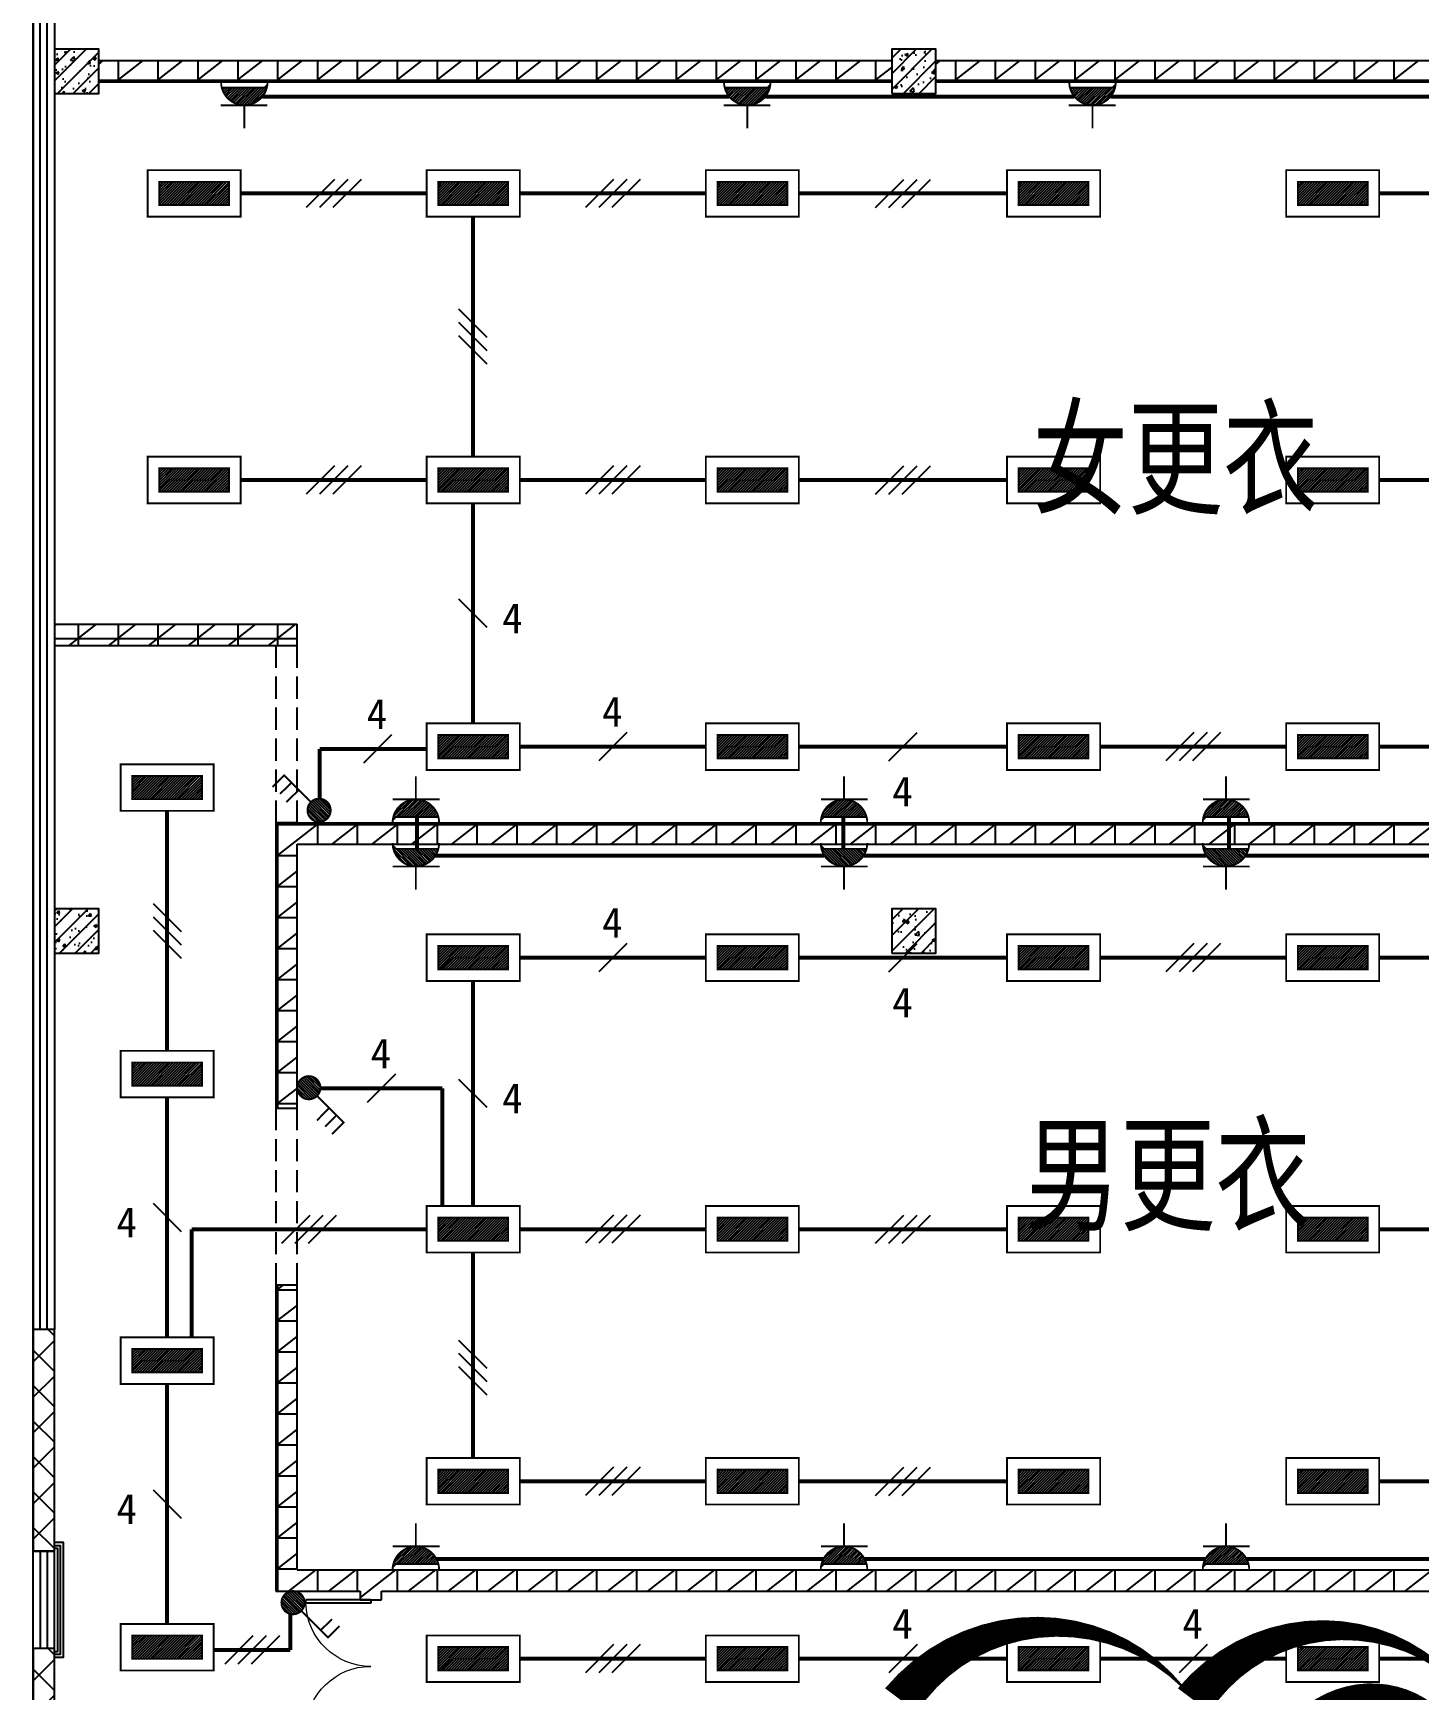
# Model space of a CAD drawing. Header units: millimetres. Extents: x -633009578 to 5705885, y -633235091 to 2571734.
# Drawn here: x 2777580 to 2793220, y 1866235 to 1884930 of the extents above; entities that cross this region are included whole.
import ezdxf

# ---------------------------------------------------------------- set-up
doc = ezdxf.new("R2010")
doc.units = ezdxf.units.MM
doc.header["$LTSCALE"] = 1000
doc.header["$MEASUREMENT"] = 0
doc.linetypes.add('DASH', pattern=[0.35, 0.25, -0.1])
doc.layers.get('0').update_dxf_attribs({"color": 9})
for name, color, linetype in [('3T_WOOD', 21, 'Continuous'), ('A-COLUM(柱)', 255, 'Continuous'), ('A-DOOR(门）', 4, 'Continuous'), ('A-F-AREA(计算)', 5, 'Continuous'), ('A-FLOR(看线)', 8, 'Continuous'), ('A-HATH(填充)', 8, 'Continuous'), ('A-LM-RAIL(栏杆)', 167, 'Continuous'), ('A-TEXT(房间)', 243, 'Continuous'), ('A-WALL(墙)', 255, 'Continuous'), ('A-WINDOW（窗）', 4, 'Continuous'), ('DIM_MODI', 6, 'Continuous'), ('WALL', 9, 'Continuous'), ('电-强电平面-标注', 3, 'Continuous'), ('电-强电平面-线缆', 3, 'Continuous'), ('设备-插座', 3, 'Continuous'), ('设备-照明', 3, 'Continuous')]:
    doc.layers.add(name, color=color, linetype=linetype)
doc.styles.add('_TCH', font='simhei.ttf', dxfattribs={"width": 0.75, "bigfont": 'hztxt.shx'})
doc.styles.add('ELEC-DIM', font='simhei.ttf')
doc.styles.add('IDQSTYLE', font='simhei.ttf', dxfattribs={"width": 0.707, "bigfont": 'hztxt.shx'})
pattern_1 = [(0, (-1310557.920547385, -2.793967723846436e-09), (0, 350), []), (37.875, (-1310157.920547385, -2.793967723846436e-09), (-169.61527734408, 218.0766567528281), []), (90, (-1310157.920547385, -2.793967723846436e-09), (-450, 2.755455298081545e-14), [])]
pattern_2 = [(45, (-1310357.920547385, -2.793967723846436e-09), (-200.0002033111466, 200.0002033111467), []), (135, (-1310357.920547385, -2.793967723846436e-09), (-200.0002033111467, -200.0002033111466), [])]

# ---------------------------------------------------------------- blocks, each defined once
blk = doc.blocks.new('$DorLib2D$00000002')
for p, q in [((-0.5, -5.684341886080802e-17), (-0.5000000000000007, 0.4875)), ((-0.4750000000000007, 0.4875), (-0.5000000000000007, 0.4875)), ((-0.475, -2.842170943040401e-17), (-0.4750000000000007, 0.4875)), ((0.475, -2.842170943040401e-17), (0.4750000000000007, 0.4875)), ((0.4750000000000007, 0.4875), (0.5000000000000007, 0.4875)), ((0.5, -5.684341886080802e-17), (0.5000000000000007, 0.4875)), ((-0.5, -5.684341886080802e-17), (-0.475, -2.842170943040401e-17)), ((0.5, -5.684341886080802e-17), (0.475, -2.842170943040401e-17))]:
    blk.add_line(p, q)
at = {"lineweight": 13}
for centre, start, end in [((-0.4875, -4.263256414560601e-17), 0, 88.53071641864632), ((0.4875, -4.263256414560601e-17), 91.4692835813537, 180)]:
    blk.add_arc(centre, 0.4875, start, end, dxfattribs=at)
blk = doc.blocks.new('$TCHSYS$WIN2D')
for p, q in [((-0.5, 0.5), (0.5, 0.5)), ((-0.5, 0.5), (-0.4999999999999999, -0.5)), ((0.5, 0.5), (0.4999999999999998, -0.5)), ((0.5, 0.1666666666666666), (-0.5, 0.1666666666666666)), ((0.5, -0.1666666666666667), (-0.5, -0.1666666666666667)), ((-0.4999999999999999, -0.5), (0.5, -0.5))]:
    blk.add_line(p, q)
blk = doc.blocks.new('_FZH')
h = blk.add_hatch()
h.set_pattern_fill('钢筋混凝土', color=256, scale=0.1, style=0)
h.set_pattern_definition([(45, (0, 0), (-0.1767766952966369, 0.1767766952966369), []), (50, (0, 0), (0.7172601826007535, -0.06275213498259512), [0.07500000000000001, -0.8250000000000001]), (355, (0, 0), (-0.138751333613, 0.7521921337000119), [0.06, -0.66]), (100.4514, (0.05977168000000001, -0.00522934), (0.5785093817140216, 0.6894395420609536), [0.06374019, -0.701142112]), (46.1842, (0, 0.2), (1.067241048625645, -0.1655190143290181), [0.1125, -1.2375]), (96.6356, (0.088936745, 0.186206693), (0.9346627055487033, 0.9741178709004418), [0.095610288, -1.051713]), (351.1842, (0, 0.2), (0.9346619451336272, 0.9741186009253247), [0.09000000000000001, -0.9900000000000001]), (21, (0.1, 0.15), (0.5969070521184617, -0.4026188906653388), [0.07500000000000001, -0.8250000000000001]), (326, (0.1, 0.15), (0.2433153319215824, 0.7251500450468529), [0.06, -0.66]), (71.4514, (0.149742233, 0.116448394), (0.84022262858149, 0.3225304967099524), [0.06374019, -0.701142112]), (37.50000000000001, (0, 0), (0.01215985531729062, 0.3328938538313115), [0, -0.652, 0, -0.67, 0, -0.6625000000000001]), (7.499999999999999, (0, 0), (0.2630695374421486, 0.3944117118823603), [0, -0.382, 0, -0.637, 0, -0.2525]), (-32.5, (-0.223, 0), (0.533822436172409, -0.02255487173437976), [0, -0.25, 0, -0.78, 0, -1.035]), (-42.5, (-0.323, 0), (0.5831861693423862, 0.1001049823323177), [0, -0.325, 0, -0.518, 0, -0.735])])
h.paths.add_polyline_path([(-0.5, -0.5), (0.5, -0.5), (0.5, 0.5), (-0.5, 0.5)])
blk.add_lwpolyline([(-0.5, -0.5), (0.5, -0.5), (0.5, 0.5), (-0.5, 0.5)], close=True)
blk = doc.blocks.new('9-3-1')
at = {"layer": 'A-HATH(填充)'}
h = blk.add_hatch(dxfattribs=at)
h.set_pattern_fill('空心砖', color=256, scale=100, style=0)
h.set_pattern_definition(pattern_1)
h.paths.add_polyline_path([(1131390.598288325, 1206402.080887664), (1131390.598288325, 1206642.080887664), (1122440.598288325, 1206642.080887664), (1122440.598288325, 1206402.080887664)])
h = blk.add_hatch(dxfattribs=at)
h.set_pattern_fill('空心砖', color=256, scale=100, style=0)
h.set_pattern_definition(pattern_1)
h.paths.add_polyline_path([(1141090.598288325, 1206402.080887664), (1141090.598288325, 1206642.080887664), (1131890.598288325, 1206642.080887664), (1131890.598288325, 1206402.080887664)])
h = blk.add_hatch(dxfattribs=at)
h.set_pattern_fill('空心砖', color=256, scale=100, style=0)
h.set_pattern_definition(pattern_1)
h.paths.add_polyline_path([(1121940.598288325, 1200042.08088767), (1124440.598288315, 1200042.080887534), (1124680.598288314, 1200282.08088772), (1121940.598288325, 1200282.08088767)])
h = blk.add_hatch(dxfattribs=at)
h.set_pattern_fill('空心砖', color=256, scale=100, style=0)
h.set_pattern_definition(pattern_1)
h.paths.add_polyline_path([(1124440.598288315, 1200042.080887534), (1124680.59828831, 1200042.080887347), (1124680.598288314, 1200282.08088772)])
h = blk.add_hatch(dxfattribs=at)
h.set_pattern_fill('空心砖', color=256, scale=100, style=0)
h.set_pattern_definition(pattern_1)
h.paths.add_polyline_path([(1124680.598288314, 1198042.080887678), (1124440.598288313, 1198042.080887347), (1124440.598288334, 1197922.08088767), (1124600.598288339, 1197922.080887666)])
h = blk.add_hatch(dxfattribs=at)
h.set_pattern_fill('空心砖', color=256, scale=100, style=0)
h.set_pattern_definition(pattern_1)
h.paths.add_polyline_path([(1124600.598288339, 1197922.080887666), (1124680.598288371, 1197802.080887651), (1142920.598288553, 1197802.080887651), (1143040.59828837, 1197922.080887623), (1142920.598288309, 1198042.080887678), (1124680.598288314, 1198042.080887678)])
h = blk.add_hatch(dxfattribs=at)
h.set_pattern_fill('空心砖', color=256, scale=100, style=0)
h.set_pattern_definition(pattern_1)
h.paths.add_polyline_path([(1124440.598288334, 1197922.08088767), (1124440.598288357, 1194822.080887347), (1124680.598288406, 1194822.080887347), (1124680.598288371, 1197802.080887651), (1124600.598288339, 1197922.080887666)])
h = blk.add_hatch(dxfattribs=at)
h.set_pattern_fill('空心砖', color=256, scale=100, style=0)
h.set_pattern_definition(pattern_1)
h.paths.add_polyline_path([(1124680.598288369, 1189612.080887356), (1124680.598288406, 1192822.080887347), (1124440.598288365, 1192822.080887347), (1124440.598288369, 1189372.080887358)])
h = blk.add_hatch(dxfattribs=at)
h.set_pattern_fill('多孔材料', color=256, scale=100, style=0)
h.set_pattern_definition(pattern_2)
h.paths.add_polyline_path([(1121700.598288319, 1192322.080887855), (1121700.598288318, 1189822.080888873), (1121940.598288323, 1189822.080888873), (1121940.598288323, 1192322.080887855)])
h = blk.add_hatch(dxfattribs=at)
h.set_pattern_fill('空心砖', color=256, scale=100, style=0)
h.set_pattern_definition(pattern_1)
h.paths.add_polyline_path([(1124680.598288369, 1189612.080887356), (1124440.598288369, 1189372.080887358), (1125390.598288202, 1189372.080887358), (1125510.598288301, 1189452.080887562), (1125510.598288341, 1189612.080887664)])
h = blk.add_hatch(dxfattribs=at)
h.set_pattern_fill('空心砖', color=256, scale=100, style=0)
h.set_pattern_definition(pattern_1)
h.paths.add_polyline_path([(1125510.598288301, 1189452.080887562), (1125630.59828836, 1189372.080887663), (1145040.598288325, 1189372.080887664), (1145040.598288332, 1189532.080887673), (1144920.598288336, 1189612.080887663), (1125510.598288341, 1189612.080887664)])
h = blk.add_hatch(dxfattribs=at)
h.set_pattern_fill('空心砖', color=256, scale=100, style=0)
h.set_pattern_definition(pattern_1)
h.paths.add_polyline_path([(1125390.598288202, 1189372.080887358), (1125390.598288361, 1189272.080887347), (1125630.598288242, 1189272.080887347), (1125630.59828836, 1189372.080887663), (1125510.598288301, 1189452.080887562)])
h = blk.add_hatch(dxfattribs=at)
h.set_pattern_fill('多孔材料', color=256, scale=100, style=0)
h.set_pattern_definition(pattern_2)
h.paths.add_polyline_path([(1121700.598288318, 1188722.080888873), (1121700.598288318, 1186442.08088989), (1121940.598288323, 1186442.08088989), (1121940.598288323, 1188722.080888873)])
at = {"layer": 'A-F-AREA(计算)'}
blk.add_lwpolyline([(1121700.575826842, 1313862.080936), (1255980.575826842, 1313862.080936), (1255980.575826842, 1177782.080936), (1121700.575826842, 1177782.080936)], close=True, dxfattribs=at)
at = {"layer": 'A-FLOR(看线)'}
blk.add_lwpolyline([(1121940.598288325, 1189922.080893796), (1122040.598288325, 1189922.080893796), (1122040.598288325, 1188622.080893758), (1121940.598288344, 1188622.080893758)], dxfattribs=at)
at = {"layer": 'A-LM-RAIL(栏杆)'}
for points in [[(1121940.598288325, 1189887.080893796), (1122005.598288325, 1189887.080893796), (1122005.598288325, 1188657.080893758), (1121940.598288344, 1188657.080893758)], [(1121940.598288325, 1189857.080893796), (1121975.598288325, 1189857.080893796), (1121975.598288325, 1188687.080893758), (1121940.598288344, 1188687.080893758)]]:
    blk.add_lwpolyline(points, dxfattribs=at)
at = {"layer": 'A-WALL(墙)'}
for p, q in [((1122440.598288325, 1206642.080887664), (1131390.598288553, 1206642.080887661)), ((1131890.598288553, 1206642.080887662), (1141090.598288553, 1206642.080887647)), ((1122440.598288325, 1206402.080887664), (1131390.598288553, 1206402.080887661)), ((1131890.598288553, 1206402.080887662), (1141090.598288553, 1206402.080887693)), ((1121940.598288325, 1200282.08088767), (1124680.598288314, 1200282.08088772)), ((1121940.598288325, 1200282.08088767), (1121940.598288325, 1200042.08088767)), ((1124680.59828831, 1200042.080887347), (1124680.598288314, 1200282.08088772)), ((1121940.598288325, 1200042.08088767), (1124440.598288315, 1200042.080887534)), ((1124440.598288315, 1200042.080887534), (1124680.59828831, 1200042.080887347)), ((1124680.598288314, 1198042.080887678), (1124440.598288313, 1198042.080887347)), ((1124440.598288313, 1198042.080887347), (1124440.598288334, 1197922.08088767)), ((1124680.598288314, 1198042.080887678), (1142920.598288309, 1198042.080887678)), ((1124440.598288334, 1197922.08088767), (1124440.598288357, 1194822.080887347)), ((1124680.598288406, 1194822.080887347), (1124680.598288371, 1197802.080887651)), ((1124680.598288371, 1197802.080887651), (1142920.598288553, 1197802.080887651)), ((1124440.598288357, 1194822.080887347), (1124680.598288406, 1194822.080887347)), ((1124680.598288406, 1192822.080887347), (1124440.598288365, 1192822.080887347)), ((1124440.598288365, 1192822.080887347), (1124440.598288369, 1189372.080887358)), ((1124680.598288369, 1189612.080887356), (1124680.598288406, 1192822.080887347)), ((1124680.598288369, 1189612.080887356), (1125510.598288341, 1189612.080887664)), ((1125510.598288341, 1189612.080887664), (1144920.598288336, 1189612.080887663)), ((1124440.598288369, 1189372.080887358), (1125390.598288202, 1189372.080887358)), ((1125390.598288202, 1189372.080887358), (1125390.598288361, 1189272.080887347)), ((1125390.598288361, 1189272.080887347), (1125630.598288242, 1189272.080887347)), ((1125630.598288242, 1189272.080887347), (1125630.59828836, 1189372.080887663)), ((1125630.59828836, 1189372.080887663), (1145040.598288325, 1189372.080887664))]:
    blk.add_line(p, q, dxfattribs=at)
at = {"layer": 'A-WINDOW（窗）', "linetype": 'DASH'}
for p, q in [((1124440.598288334, 1200042.080887721), (1124440.598288334, 1198042.080887721)), ((1124440.598288334, 1200042.080887721, 800), (1124440.598288334, 1198042.080887721, 800)), ((1124680.598288334, 1198042.080887721), (1124680.598288334, 1200042.080887721)), ((1124440.598288333, 1194822.08088768), (1124440.598288333, 1192822.08088768)), ((1124440.598288333, 1194822.08088768, 800), (1124440.598288333, 1192822.08088768, 800)), ((1124680.598288333, 1192822.08088768), (1124680.598288333, 1194822.08088768))]:
    blk.add_line(p, q, dxfattribs=at)
at = {"layer": 'DIM_MODI', "color": 8}
for points in [[(1131496.072684523, 1188139.578224389, 0, 450, 0.5), (1131496.072684523, 1185889.578224389, 0, 450, 0.5), (1131496.072684523, 1184089.578224389, 0, 450, 0.5), (1131496.072684523, 1182139.578224389, 0, 450, 0.5), (1131496.072684523, 1179439.578224389, 0, 450, 0.5), (1131496.072684523, 1176740.561876588, 0, 450, 0.5), (1133296.072684523, 1176740.561876588, 0, 450, 0.5), (1135546.072684523, 1176740.561876588, 0, 450, 0.5), (1137946.072684523, 1176740.561876588, 0, 450, 0.5), (1141996.072684523, 1176740.561876588, 0, 450, 0.5), (1143946.072684523, 1176740.561876588, 0, 450, 0.5), (1146346.072684523, 1176740.561876588, 0, 450, 0.5), (1146499.92932396, 1176740.561876588, 0, 450, 0.5), (1146499.92932396, 1180790.561876588, 0, 450, 0.5), (1146499.92932396, 1184840.561876588, 0, 450, 0.5), (1146499.92932396, 1187690.561876588, 0, 450, 0.5), (1146499.92932396, 1188139.578224389, 0, 450, 0.5), (1143799.92932396, 1188139.578224389, 0, 450, 0.5), (1141549.92932396, 1188139.578224389, 0, 450, 0.5), (1137949.92932396, 1188139.578224389, 0, 450, 0.5), (1134799.92932396, 1188139.578224389, 0, 450, 0.5)], [(1136074.507239696, 1187785.557983441, 0, 450, 0.5), (1136074.507239696, 1184185.557983441, 0, 450, 0.5), (1136074.507239696, 1182787.378345227, 0, 450, 0.5), (1137778.744727131, 1182787.378345227, 0, 450, 0.5), (1137778.744727131, 1185037.378345227, 0, 450, 0.5), (1137778.744727131, 1186537.378345227, 0, 450, 0.5), (1137778.744727131, 1187785.557983441, 0, 450, 0.5)]]:
    blk.add_lwpolyline(points, format="xyseb", close=True, dxfattribs=at)
at = {"layer": 'WALL'}
for p, q in [((1121700.598288319, 1192322.080887855), (1121700.598288318, 1189822.080888873)), ((1121940.598288323, 1192322.080887855), (1121700.598288319, 1192322.080887855)), ((1121940.598288323, 1189822.080888873), (1121940.598288323, 1192322.080887855)), ((1121700.598288318, 1189822.080888873), (1121940.598288323, 1189822.080888873)), ((1121700.598288318, 1188722.080888873), (1121700.598288318, 1186442.08088989)), ((1121940.598288323, 1188722.080888873), (1121700.598288318, 1188722.080888873)), ((1121940.598288323, 1186442.08088989), (1121940.598288323, 1188722.080888873))]:
    blk.add_line(p, q, dxfattribs=at)
at = {"layer": 'A-COLUM(柱)', "xscale": 500, "yscale": 500, "zscale": 500}
for p in [(1122190.598288325, 1206522.080887664), (1131640.598288325, 1206522.080887664), (1122190.598288325, 1196822.080887664), (1131640.598288325, 1196822.080887664)]:
    blk.add_blockref('_FZH', p, dxfattribs=at)
at = {"layer": 'A-DOOR(门）', "extrusion": (0, 0, -1), "xscale": 1500, "yscale": 1500, "zscale": 1500, "rotation": 270}
blk.add_blockref('$DorLib2D$00000002', (-1125510.598288341, 1188522.08088756), dxfattribs=at)
at = {"layer": 'A-WINDOW（窗）', "xscale": 52000, "yscale": 240, "zscale": 52000, "rotation": 270}
blk.add_blockref('$TCHSYS$WIN2D', (1121820.598288325, 1218322.080887614), dxfattribs=at)
at = {"layer": 'A-WINDOW（窗）', "extrusion": (0, 0, -1), "xscale": 1100, "yscale": 240, "zscale": 1100, "rotation": 90.00000000000001}
blk.add_blockref('$TCHSYS$WIN2D', (-1121820.598288325, 1189272.080889251), dxfattribs=at)
at = {"layer": 'A-TEXT(房间)', "style": '_TCH', "width": 0.75}
for s, p in [('女更衣', (1132983.03788171, 1201632.659071557)), ('男更衣', (1132895.581087431, 1193547.876729564))]:
    blk.add_text(s, height=1050, dxfattribs=at).set_placement(p)
blk = doc.blocks.new('*X353')
at = {"color": 0, "linetype": 'Continuous'}
for p, q in [((277.1059544658493, 221.9516255332986), (279.536990929048, 224.3826619964973)), ((277.1059544658493, 222.2344682457732), (279.2541482165735, 224.3826619964973)), ((277.1059544658493, 222.5173109582479), (278.9713055040988, 224.3826619964973)), ((277.1059544658493, 222.8001536707225), (278.6884627916242, 224.3826619964973)), ((277.1059544658493, 223.0829963831971), (278.4056200791496, 224.3826619964973)), ((277.1059544658493, 223.3658390956717), (278.122777366675, 224.3826619964973)), ((277.1059544658493, 223.6486818081463), (277.8399346542004, 224.3826619964973)), ((277.1059544658493, 223.9315245206209), (277.5570919417257, 224.3826619964973)), ((277.1059544658493, 224.2143672330955), (277.2742492292511, 224.3826619964973)), ((277.3198336415227, 221.8826619964973), (279.8198336415227, 224.3826619964973)), ((277.6026763539973, 221.8826619964973), (280.1026763539973, 224.3826619964973)), ((277.8855190664719, 221.8826619964973), (280.3855190664719, 224.3826619964973)), ((278.1683617789465, 221.8826619964973), (280.6683617789466, 224.3826619964973)), ((278.4512044914212, 221.8826619964973), (280.9512044914212, 224.3826619964973)), ((278.7340472038958, 221.8826619964973), (281.2340472038958, 224.3826619964973)), ((279.0168899163704, 221.8826619964973), (281.5168899163704, 224.3826619964973)), ((279.299732628845, 221.8826619964973), (281.799732628845, 224.3826619964973)), ((279.5825753413196, 221.8826619964973), (282.0825753413196, 224.3826619964973)), ((279.8654180537943, 221.8826619964973), (282.3654180537943, 224.3826619964973)), ((280.1482607662689, 221.8826619964973), (282.6482607662689, 224.3826619964973)), ((280.4311034787435, 221.8826619964973), (282.9311034787435, 224.3826619964973)), ((280.7139461912181, 221.8826619964973), (283.2139461912181, 224.3826619964973)), ((280.9967889036927, 221.8826619964973), (283.4967889036927, 224.3826619964973)), ((281.2796316161674, 221.8826619964973), (283.7796316161674, 224.3826619964973)), ((281.5624743286419, 221.8826619964973), (284.062474328642, 224.3826619964973)), ((281.8453170411166, 221.8826619964973), (284.3453170411166, 224.3826619964973)), ((282.1281597535912, 221.8826619964973), (284.6059544658494, 224.3604567087555)), ((282.4110024660658, 221.8826619964973), (284.6059544658494, 224.0776139962809)), ((282.6938451785405, 221.8826619964973), (284.6059544658494, 223.7947712838063)), ((282.976687891015, 221.8826619964973), (284.6059544658494, 223.5119285713317)), ((283.2595306034897, 221.8826619964973), (284.6059544658494, 223.229085858857)), ((283.5423733159643, 221.8826619964973), (284.6059544658494, 222.9462431463824)), ((283.8252160284389, 221.8826619964973), (284.6059544658494, 222.6634004339078)), ((284.1080587409135, 221.8826619964973), (284.6059544658494, 222.3805577214332)), ((284.3909014533882, 221.8826619964973), (284.6059544658494, 222.0977150089586))]:
    blk.add_line(p, q, dxfattribs=at)
blk = doc.blocks.new('HC000062')
at = {"color": 0, "linetype": 'Continuous', "const_width": 0.2}
for points in [[(-4.97662087547036, 2.499999999999943), (5.023379124529697, 2.499999999999943), (5.023379124529697, -2.500000000000057), (-4.97662087547036, -2.500000000000057), (-4.97662087547036, 2.499999999999943)], [(-3.72662087547036, 1.25), (-3.72662087547036, -1.250000000000057), (3.773379124529697, -1.250000000000057), (3.773379124529697, 1.25), (-3.72662087547036, 1.25)]]:
    blk.add_lwpolyline(points, dxfattribs=at)
at = {"color": 0, "linetype": 'Continuous'}
blk.add_blockref('*X353', (-280.8325753413197, -223.1326619964974), dxfattribs=at)
at = {"color": 0, "style": 'IDQSTYLE', "width": 0.7}
blk.add_attdef('PSFHATT', (7.023379124529697, -2.500000000000057), '', height=2.5, dxfattribs=at)
blk = doc.blocks.new('*X157')
at = {"color": 0, "linetype": 'Continuous'}
for p, q in [((261.9988066744281, 135.850956910748), (263.2375091559566, 137.0896593922765)), ((262.0234026256783, 135.5927101495236), (263.4957559171792, 137.0650634410244)), ((262.0463461952987, 136.1813391440932), (262.9071269225657, 137.0421198713602)), ((262.0884022348038, 135.3748670461744), (263.7135990205094, 137.00006383188)), ((262.1829592200917, 135.1865813189878), (263.9018847477136, 136.9055068466096)), ((262.3023466942452, 135.0231260806666), (264.0653399860179, 136.7861193724393)), ((262.4446987243758, 134.8826353983226), (264.205830668362, 136.6437673423088)), ((262.6100901587723, 134.7651841202445), (264.3232819464568, 136.478375907929)), ((262.8005700291263, 134.6728212781239), (264.4156447885779, 136.2878960375755)), ((263.0211904412342, 134.6105989777572), (264.4778670889456, 136.0672756254685)), ((263.2836307586351, 134.5901965826834), (264.4982694840214, 135.8048353080697)), ((263.6234742990336, 134.6471974106073), (264.4412686561033, 135.464991767677))]:
    blk.add_line(p, q, dxfattribs=at)
blk = doc.blocks.new('HC000107')
at = {"color": 0, "linetype": 'Continuous', "const_width": 0.2}
for points in [[(0.8838834764831067, 2.133883476483163), (3.75, 5), (5, 3.75)], [(2.898879886034138, 4.275409520972289), (4.191507707965854, 3.019373591507303)]]:
    blk.add_lwpolyline(points, dxfattribs=at)
blk.add_lwpolyline([(0.88388347648322, 0.3661165235168934, 0.1989123673796338), (1.249999999999944, 1.250000000000057, 0.1989123673796269), (0.8838834764831636, 2.13388347648322, 0.1989123673796352), (4.172009959724221e-16, 2.5, 0.1989123673796539), (-0.8838834764831627, 2.13388347648322, 0.1989123673796721), (-1.250000000000056, 1.250000000000057, 0.1989123673796564), (-0.8838834764832764, 0.3661165235168368, 0.198912367379673), (0, 0, 0.198912367379652)], format="xyb", close=True, dxfattribs=at)
at = {"color": 0, "linetype": 'Continuous'}
blk.add_blockref('*X157', (-263.2487560761182, -134.5897099905746), dxfattribs=at)
at = {"color": 0, "style": 'IDQSTYLE', "width": 0.7}
blk.add_attdef('PSFHATT', (7, -1e-08), '', height=2.5, dxfattribs=at)
blk = doc.blocks.new('*X155')
at = {"color": 0, "linetype": 'Continuous'}
for p, q in [((261.9988066744281, 135.850956910748), (263.2375091559566, 137.0896593922765)), ((262.0234026256783, 135.5927101495236), (263.4957559171792, 137.0650634410244)), ((262.0463461952987, 136.1813391440932), (262.9071269225657, 137.0421198713602)), ((262.0884022348038, 135.3748670461744), (263.7135990205094, 137.00006383188)), ((262.1829592200917, 135.1865813189878), (263.9018847477136, 136.9055068466096)), ((262.3023466942452, 135.0231260806666), (264.0653399860179, 136.7861193724393)), ((262.4446987243758, 134.8826353983226), (264.205830668362, 136.6437673423088)), ((262.6100901587723, 134.7651841202445), (264.3232819464568, 136.478375907929)), ((262.8005700291263, 134.6728212781239), (264.4156447885779, 136.2878960375755)), ((263.0211904412342, 134.6105989777572), (264.4778670889456, 136.0672756254685)), ((263.2836307586351, 134.5901965826834), (264.4982694840214, 135.8048353080697)), ((263.6234742990336, 134.6471974106073), (264.4412686561033, 135.464991767677))]:
    blk.add_line(p, q, dxfattribs=at)
blk = doc.blocks.new('HC000111')
at = {"color": 0, "linetype": 'Continuous', "const_width": 0.2}
for points in [[(0.8838834764831975, 2.133883476483163), (3.750000000000091, 5), (5.000000000000091, 3.75)], [(2.898879886034229, 4.275409520972289), (4.191507707965946, 3.019373591507303)], [(2.221789122165297, 3.388795923702901), (3.514416944097014, 2.132759994237858)]]:
    blk.add_lwpolyline(points, dxfattribs=at)
blk.add_lwpolyline([(0.8838834764833108, 0.3661165235168934, 0.1989123673796338), (1.250000000000034, 1.250000000000057, 0.1989123673796269), (0.8838834764832544, 2.13388347648322, 0.1989123673796352), (9.12880881998035e-14, 2.5, 0.1989123673796539), (-0.8838834764830719, 2.13388347648322, 0.1989123673796721), (-1.249999999999966, 1.250000000000057, 0.1989123673796564), (-0.8838834764831855, 0.3661165235168368, 0.198912367379673), (9.087175456556906e-14, 0, 0.198912367379652)], format="xyb", close=True, dxfattribs=at)
at = {"color": 0, "linetype": 'Continuous'}
blk.add_blockref('*X155', (-263.2487560761181, -134.5897099905746), dxfattribs=at)
at = {"color": 0, "style": 'IDQSTYLE', "width": 0.7}
blk.add_attdef('PSFHATT', (7.000000000000091, -1e-08), '', height=2.5, dxfattribs=at)
blk = doc.blocks.new('*X164')
at = {"color": 0, "linetype": 'Continuous'}
for p, q in [((159.595646846908, 156.7672197221619), (159.6233466819307, 156.7949195571846)), ((159.6640079704214, 156.5527381332005), (159.9061893944054, 156.7949195571846)), ((159.747532531186, 156.3534199814905), (160.18903210688, 156.7949195571846)), ((159.8446775338837, 156.1677222717137), (160.4718748193546, 156.7949195571846)), ((159.9544025265515, 155.9946045519069), (160.7547175318292, 156.7949195571846)), ((160.0760273856543, 155.833386698535), (161.0375602443038, 156.7949195571846)), ((160.2091522122192, 155.6836688126253), (161.3204029567785, 156.7949195571846)), ((160.3536147760518, 155.5452886639833), (161.6032456692531, 156.7949195571846)), ((160.5094741859558, 155.4183053614127), (161.8860883817277, 156.7949195571846)), ((160.6770167777584, 155.3030052407406), (162.1689310942023, 156.7949195571846)), ((160.8567856433337, 155.1999313938414), (162.451773806677, 156.7949195571846)), ((161.0496413096342, 155.1099443476672), (162.7346165191516, 156.7949195571846)), ((161.2568708631404, 155.0343311886988), (163.0174592316262, 156.7949195571846)), ((161.4803825063601, 154.9750001194438), (163.3003019441008, 156.7949195571846)), ((161.7230685552892, 154.9348434558983), (163.5831446565754, 156.7949195571846)), ((161.9895441276247, 154.9184763157592), (163.86598736905, 156.7949195571846)), ((162.2878715788766, 154.9339610545365), (164.4937876543064, 157.1398771299663)), ((162.6346011340941, 154.9978478972794), (164.4299008115636, 156.7931475747489)), ((163.0778250055067, 155.1582290562173), (164.2695196526256, 156.3499237033363))]:
    blk.add_line(p, q, dxfattribs=at)
blk = doc.blocks.new('HC000134')
at = {"color": 0, "linetype": 'Continuous', "const_width": 0.2}
blk.add_lwpolyline([(-2.5, 5, 0.198912367379654), (-1.767766952966213, 3.232233047033674, 0.1989123673796558), (-4.592273826913179e-16, 2.5, 0.1989123673796559), (1.767766952966213, 3.232233047033674, 0.1989123673796541), (2.5, 4.999999999999999)], format="xyb", dxfattribs=at)
for points in [[(-2.421006983541702, 4.37652170395188), (2.421006983541702, 4.37652170395188)], [(-2.549372027147456, 2.476391871554483), (2.483025305961291, 2.476391871554483)], [(0, 2.5), (0, 0)]]:
    blk.add_lwpolyline(points, dxfattribs=at)
at = {"color": 0, "linetype": 'Continuous'}
blk.add_blockref('*X164', (-162.0093508556101, -152.4183978532327), dxfattribs=at)
at = {"color": 0, "style": 'IDQSTYLE', "width": 0.7}
blk.add_attdef('PSFHATT', (4.500000010000001, 0), '', height=2.5, dxfattribs=at)

msp = doc.modelspace()

# ---------------------------------------------------------------- linework, layer by layer
at = {"layer": '电-强电平面-标注'}
for p, q in [((2780981.547865591, 1883280.029281524), (2780663.349814056, 1882961.831229991)), ((2781131.547865591, 1883280.029281524), (2780813.349814056, 1882961.831229991)), ((2781281.547865591, 1883280.029281524), (2780963.349814056, 1882961.831229991)), ((2784131.54786557, 1883280.029281537), (2783813.349814035, 1882961.831230004)), ((2784281.54786557, 1883280.029281537), (2783963.349814035, 1882961.831230004)), ((2784431.54786557, 1883280.029281537), (2784113.349814035, 1882961.831230004)), ((2787088.349814025, 1882961.831229991), (2787406.547865559, 1883280.029281524)), ((2787238.349814025, 1882961.831229991), (2787556.547865559, 1883280.029281524)), ((2787388.349814025, 1882961.831229991), (2787706.547865559, 1883280.029281524)), ((2782704.093057515, 1881495.164563323), (2782385.895005982, 1881813.362614858)), ((2782704.093057515, 1881345.164563323), (2782385.895005982, 1881663.362614858)), ((2782704.093057515, 1881195.164563323), (2782385.895005982, 1881513.362614858)), ((2780981.547865591, 1880046.695948191), (2780663.349814056, 1879728.497896658)), ((2781131.547865591, 1880046.695948191), (2780813.349814056, 1879728.497896658)), ((2781281.547865591, 1880046.695948191), (2780963.349814056, 1879728.497896658)), ((2784131.54786557, 1880046.695948194), (2783813.349814035, 1879728.497896661)), ((2784281.54786557, 1880046.695948194), (2783963.349814035, 1879728.497896661)), ((2784431.54786557, 1880046.695948194), (2784113.349814035, 1879728.497896661)), ((2787088.349814025, 1879728.497896658), (2787406.547865559, 1880046.695948191)), ((2787238.349814025, 1879728.497896658), (2787556.547865559, 1880046.695948191)), ((2787388.349814025, 1879728.497896658), (2787706.547865559, 1880046.695948191)), ((2782704.093057516, 1878223.831229991), (2782385.895005981, 1878542.029281524)), ((2784281.547865569, 1877037.362614851), (2783963.349814036, 1876719.164563317)), ((2787238.349814036, 1876719.164563317), (2787556.547865569, 1877037.362614851)), ((2790681.54786557, 1877037.362614851), (2790363.349814035, 1876719.164563318)), ((2790831.54786557, 1877037.362614851), (2790513.349814035, 1876719.164563318)), ((2790981.54786557, 1877037.362614851), (2790663.349814035, 1876719.164563318)), ((2781625.099025766, 1877010.599025767), (2781306.900974234, 1876692.400974233)), ((2778933.349814036, 1875108.745948195), (2779251.547865569, 1874790.54789666)), ((2778933.349814036, 1874958.745948195), (2779251.547865569, 1874640.54789666)), ((2778933.349814036, 1874808.745948195), (2779251.547865569, 1874490.54789666)), ((2784281.54786559, 1874656.029281525), (2783963.349814057, 1874337.83122999)), ((2787238.349814026, 1874337.83122999), (2787556.547865558, 1874656.029281525)), ((2790681.54786557, 1874656.029281537), (2790363.349814035, 1874337.831230004)), ((2790831.54786557, 1874656.029281537), (2790513.349814035, 1874337.831230004)), ((2790981.54786557, 1874656.029281537), (2790663.349814035, 1874337.831230004)), ((2781669.223001338, 1873180.565620641), (2781351.024949805, 1872862.367569107)), ((2782704.093057516, 1872805.664563324), (2782385.895005981, 1873123.862614857)), ((2778933.349814035, 1871725.362614866), (2779251.54786557, 1871407.164563332)), ((2780387.125394134, 1871273.497896661), (2780705.323445668, 1871591.695948194)), ((2780537.125394134, 1871273.497896661), (2780855.323445668, 1871591.695948194)), ((2780687.125394134, 1871273.497896661), (2781005.323445668, 1871591.695948194)), ((2784131.547865591, 1871591.695948191), (2783813.349814056, 1871273.497896658)), ((2784281.547865591, 1871591.695948191), (2783963.349814056, 1871273.497896658)), ((2784431.547865591, 1871591.695948191), (2784113.349814056, 1871273.497896658)), ((2787088.349814025, 1871273.497896658), (2787406.547865559, 1871591.695948191)), ((2787238.349814025, 1871273.497896658), (2787556.547865559, 1871591.695948191)), ((2787388.349814025, 1871273.497896658), (2787706.547865559, 1871591.695948191)), ((2782704.093057515, 1869860.58122999), (2782385.895005982, 1870178.779281525)), ((2782704.093057515, 1869710.58122999), (2782385.895005982, 1870028.779281525)), ((2782704.093057515, 1869560.58122999), (2782385.895005982, 1869878.779281525)), ((2784131.547865591, 1868747.362614857), (2783813.349814056, 1868429.164563324)), ((2784281.547865591, 1868747.362614857), (2783963.349814056, 1868429.164563324)), ((2784431.547865591, 1868747.362614857), (2784113.349814056, 1868429.164563324)), ((2787088.349814025, 1868429.164563324), (2787406.547865559, 1868747.362614857)), ((2787238.349814025, 1868429.164563324), (2787556.547865559, 1868747.362614857)), ((2787388.349814025, 1868429.164563324), (2787706.547865559, 1868747.362614857)), ((2778933.349814035, 1868491.979281522), (2779251.54786557, 1868173.781229989)), ((2780060.12725757, 1866843.599025767), (2779741.929206035, 1866525.400974233)), ((2780210.12725757, 1866843.599025767), (2779891.929206035, 1866525.400974233)), ((2780360.12725757, 1866843.599025767), (2780041.929206035, 1866525.400974233)), ((2784131.49786557, 1866745.362614851), (2783813.299814035, 1866427.164563318)), ((2784281.49786557, 1866745.362614851), (2783963.299814035, 1866427.164563318)), ((2784431.49786557, 1866745.362614851), (2784113.299814035, 1866427.164563318)), ((2787556.547865569, 1866745.362614851), (2787238.349814036, 1866427.164563317)), ((2790831.547865569, 1866745.362614851), (2790513.349814036, 1866427.164563317))]:
    msp.add_line(p, q, dxfattribs=at)
at = {"layer": '电-强电平面-线缆', "color": 1, "linetype": 'Continuous', "const_width": 45}
for points in [[(2780167.248033764, 1884214.088642976), (2785436.251966235, 1884214.088642976)], [(2785843.748033764, 1884214.088642976), (2789332.751966235, 1884214.088642976)], [(2789740.248033764, 1884214.088642976), (2794457.251966235, 1884214.088642976)], [(2779922.448839824, 1883120.930255757), (2782022.448839824, 1883120.930255757)], [(2783072.448839803, 1883120.930255771), (2785172.448839803, 1883120.930255771)], [(2788572.448839782, 1883120.930255757), (2786222.448839803, 1883120.930255757)], [(2792772.448839824, 1883120.930255757), (2794872.448839824, 1883120.930255757)], [(2782544.994031748, 1882858.430255757), (2782544.994031748, 1880150.096922424)], [(2779922.448839824, 1879887.596922424), (2782022.448839824, 1879887.596922424)], [(2783072.448839803, 1879887.596922427), (2785172.448839803, 1879887.596922427)], [(2788572.448839782, 1879887.596922424), (2786222.448839803, 1879887.596922424)], [(2792772.448839824, 1879887.596922424), (2794872.448839824, 1879887.596922424)], [(2782544.994031748, 1879625.096922424), (2782544.994031748, 1877140.763589091)], [(2780814.146191756, 1876291.316938395), (2780814.146191756, 1876851.5)], [(2780814.146191756, 1876851.5), (2782022.448839803, 1876851.5)], [(2783072.448839803, 1876878.263589084), (2785172.448839803, 1876878.263589084)], [(2788572.448839803, 1876878.263589084), (2786222.448839803, 1876878.263589084)], [(2789622.448839803, 1876878.263589084), (2791722.448839803, 1876878.263589084)], [(2792772.448839803, 1876878.263589084), (2794872.448839803, 1876878.263589084)], [(2779092.448839803, 1873445.530255771), (2779092.448839803, 1876153.763589084)], [(2781913.043238498, 1875725.131701014), (2781913.043238498, 1876085.062143523)], [(2786723.142480902, 1875725.131701014), (2786723.142480902, 1876085.062143523)], [(2791075.293238498, 1875725.131701014), (2791075.293238498, 1876085.062143523)], [(2782120.854712112, 1875649.5), (2786510.545287888, 1875649.5)], [(2786953.454712112, 1875649.5), (2790821.545287888, 1875649.5)], [(2791264.454712112, 1875649.5), (2796344.645287888, 1875649.5)], [(2783072.448839824, 1874496.930255757), (2785172.448839824, 1874496.930255757)], [(2788572.448839782, 1874496.930255757), (2786222.448839803, 1874496.930255757)], [(2789622.448839803, 1874496.930255771), (2791722.448839803, 1874496.930255771)], [(2792772.448839824, 1874496.930255757), (2794872.448839824, 1874496.930255757)], [(2782544.994031748, 1874234.430255757), (2782544.994031748, 1871695.096922424)], [(2779092.448839803, 1870212.196922428), (2779092.448839803, 1872920.330255771)], [(2780822.247951142, 1873021.466594874), (2782198, 1873021.466594874)], [(2782198, 1871695.096922427), (2782198, 1873021.466594874)], [(2782022.448839803, 1871432.596922427), (2779370, 1871432.596922427)], [(2779370, 1870212.096922427), (2779370, 1871432.596922427)], [(2783072.448839824, 1871432.596922424), (2785172.448839824, 1871432.596922424)], [(2788572.448839782, 1871432.596922424), (2786222.448839803, 1871432.596922424)], [(2792772.448839824, 1871432.596922424), (2794872.448839824, 1871432.596922424)], [(2782544.994031748, 1871170.096922424), (2782544.994031748, 1868850.763589091)], [(2779092.448839803, 1866978.763589084), (2779092.448839803, 1869686.996922427)], [(2783072.448839824, 1868588.263589091), (2785172.448839824, 1868588.263589091)], [(2788572.448839782, 1868588.263589091), (2786222.448839803, 1868588.263589091)], [(2792772.448839824, 1868588.263589091), (2794872.448839824, 1868588.263589091)], [(2782131.473511302, 1867712.456761494), (2786499.926488706, 1867712.456761494)], [(2786964.073511302, 1867712.456761494), (2790810.926488706, 1867712.456761494)], [(2791275.073511302, 1867712.456761494), (2796333.926488706, 1867712.456761494)], [(2780484.607623802, 1866684.5), (2780484.607623802, 1867090.316483991)], [(2779617.448839803, 1866684.5), (2780484.607623802, 1866684.5)], [(2783072.448839803, 1866586.263589084), (2785172.348839803, 1866586.263589084)], [(2786222.548839803, 1866586.263589084), (2788572.348839803, 1866586.263589084)], [(2789622.548839803, 1866586.263589084), (2791722.348839803, 1866586.263589084)], [(2792772.548839803, 1866586.263589084), (2794872.348839803, 1866586.263589084)]]:
    msp.add_lwpolyline(points, dxfattribs=at)

# ---------------------------------------------------------------- block references
at = {"layer": '3T_WOOD'}
msp.add_blockref('9-3-1', (1655879.395743424, 677977.51603476), dxfattribs=at)
at = {"layer": '设备-插座', "yscale": 105, "zscale": 105}
for p, xscale in [((2779963.5, 1883854.5969169), 105), ((2785640, 1883854.5969169), 105), ((2789536.5, 1883854.5969169), 105), ((2781899.5, 1875265.596922099), -105), ((2786732, 1875265.596922099), -105), ((2791043, 1875265.596922099), -105)]:
    msp.add_blockref('HC000134', p, dxfattribs=dict(at, xscale=xscale))
at = {"layer": '设备-插座', "xscale": 105, "yscale": 105, "zscale": 105, "rotation": 180}
for p in [(2781899.5, 1876544.596922438), (2786732, 1876544.596922438), (2791043, 1876544.596922438), (2781899.500000004, 1868114.596922425), (2786732.000000004, 1868114.596922425), (2791043.000000004, 1868114.596922425)]:
    msp.add_blockref('HC000134', p, dxfattribs=at)
at = {"layer": '设备-照明', "yscale": 105, "zscale": 105}
for name, p, xscale in [('HC000062', (2779394.994031727, 1883120.930255771), 105), ('HC000062', (2782544.994031727, 1883120.930255771), 105), ('HC000062', (2785694.994031727, 1883120.930255771), 105), ('HC000062', (2789094.994031727, 1883120.930255771), 105), ('HC000062', (2792244.994031727, 1883120.930255771), 105), ('HC000062', (2779394.994031727, 1879887.596922427), 105), ('HC000062', (2782544.994031727, 1879887.596922427), 105), ('HC000062', (2785694.994031727, 1879887.596922427), 105), ('HC000062', (2789094.994031727, 1879887.596922427), 105), ('HC000062', (2792244.994031727, 1879887.596922427), 105), ('HC000062', (2782544.994031727, 1876878.263589084), 105), ('HC000062', (2785694.994031727, 1876878.263589084), 105), ('HC000062', (2789094.994031727, 1876878.263589084), 105), ('HC000062', (2792244.994031727, 1876878.263589084), 105), ('HC000062', (2779089.994031727, 1876416.263589084), 105), ('HC000111', (2780807.330354477, 1876028.994031728), -105), ('HC000062', (2782544.994031727, 1874496.930255771), 105), ('HC000062', (2785694.994031727, 1874496.930255771), 105), ('HC000062', (2789094.994031727, 1874496.930255771), 105), ('HC000062', (2792244.994031727, 1874496.930255771), 105), ('HC000062', (2779089.994031727, 1873182.930255771), 105), ('HC000062', (2782544.994031727, 1871432.596922427), 105), ('HC000062', (2785694.994031727, 1871432.596922427), 105), ('HC000062', (2789094.994031727, 1871432.596922427), 105), ('HC000062', (2792244.994031727, 1871432.596922427), 105), ('HC000062', (2779089.994031727, 1869949.596922427), 105), ('HC000062', (2782544.994031727, 1868588.263589094), 105), ('HC000062', (2785694.994031727, 1868588.263589094), 105), ('HC000062', (2789094.994031727, 1868588.263589094), 105), ('HC000062', (2792244.994031727, 1868588.263589094), 105), ('HC000062', (2779089.994031727, 1866716.263589084), 105), ('HC000062', (2782544.994031727, 1866586.263589084), 105), ('HC000062', (2785694.994031727, 1866586.263589084), 105), ('HC000062', (2789094.994031727, 1866586.263589084), 105), ('HC000062', (2792244.994031727, 1866586.263589084), 105)]:
    msp.add_blockref(name, p, dxfattribs=dict(at, xscale=xscale))
for name, p, xscale, rotation in [('HC000111', (2780559.994031727, 1873029.5), 105, 270), ('HC000107', (2780513.5, 1867349.596922159), -105, 180)]:
    msp.add_blockref(name, p, dxfattribs=dict(at, xscale=xscale, rotation=rotation))

# ---------------------------------------------------------------- texts
at = {"layer": '电-强电平面-标注', "style": 'ELEC-DIM'}
for p in [(2782873.475044406, 1878157.93025576), (2781344.481012656, 1877076.5), (2784000.929852459, 1877103.263589084), (2787275.929852463, 1876203.263589084), (2784000.92985248, 1874721.930255757), (2787275.929852453, 1873821.930255757), (2781388.604988227, 1873246.466594874), (2782873.475044406, 1872739.763589093), (2778520.929852461, 1871341.263589097), (2778520.929852461, 1868107.880255753), (2787275.929852459, 1866811.263589084), (2790550.929852459, 1866811.263589084)]:
    msp.add_text('4', height=339.8734177215189, dxfattribs=at).set_placement(p)

doc.saveas('drawing.dxf')
